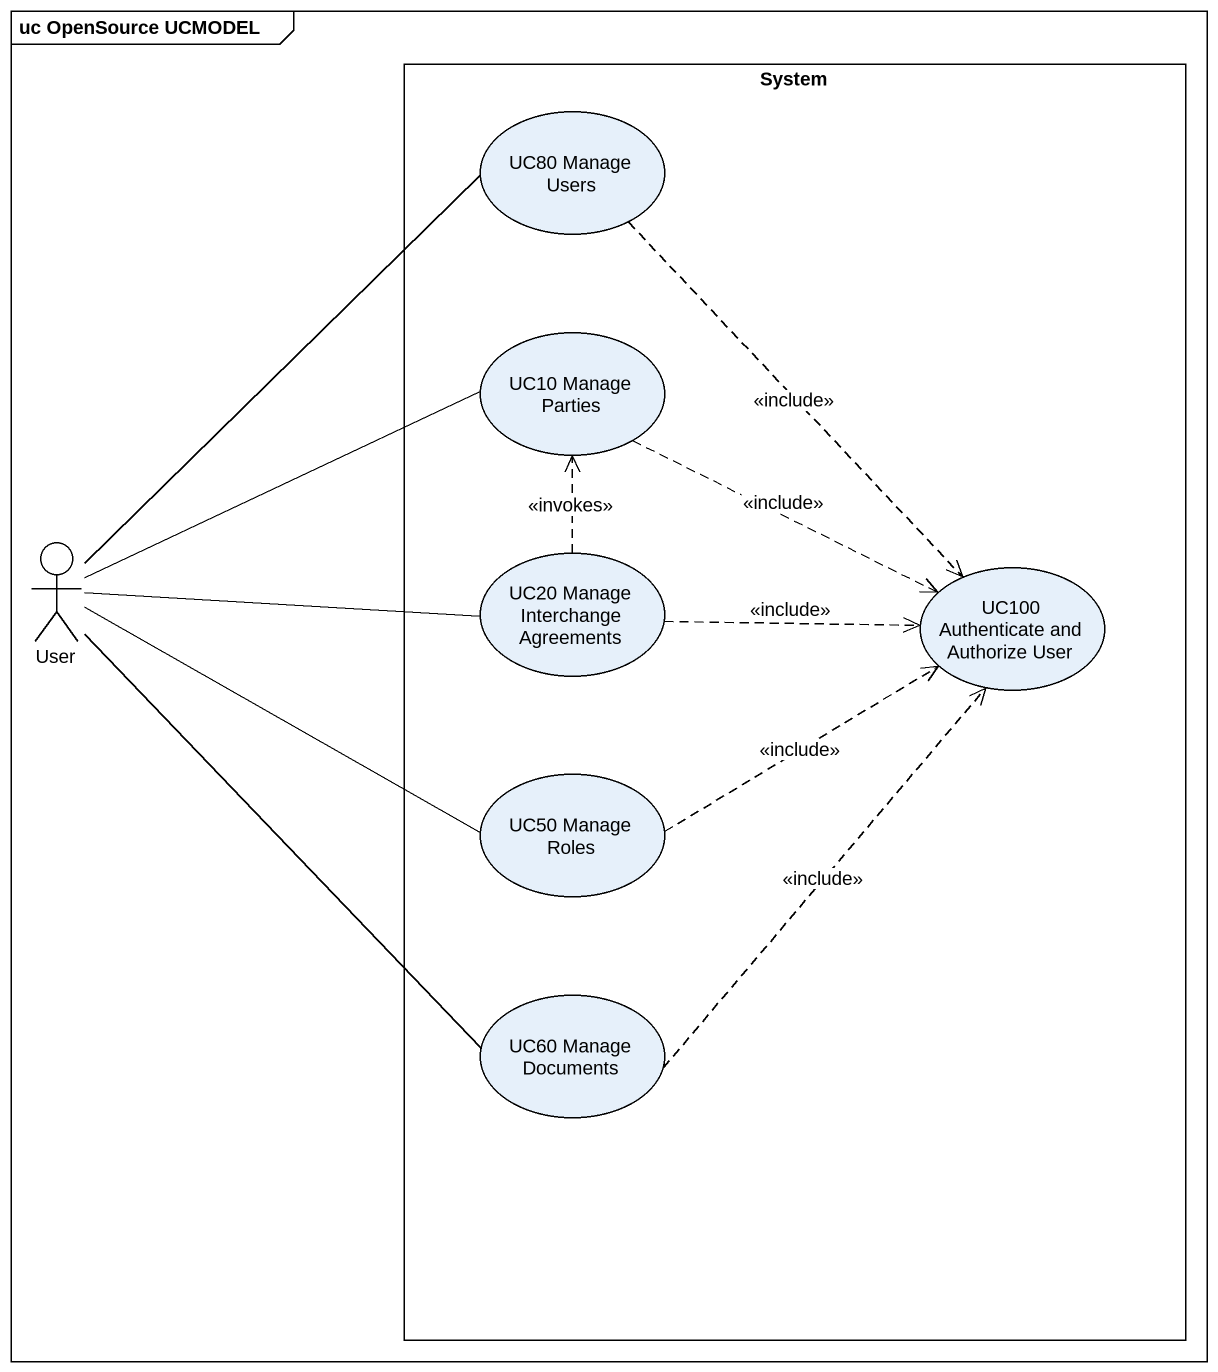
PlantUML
@startuml
mainframe uc OpenSource UCMODEL
rectangle System {
  usecase "UC80 Manage Users" as UC80_Manage_Users
  usecase "UC10 Manage Parties" as UC10_Manage_Parties
  usecase "UC20 Manage Interchange Agreements" as UC20_Manage_Interchange
  usecase "UC100 Authenticate and Authorize User" as UC100_Authenticate_and
  usecase "UC50 Manage Roles" as UC50_Manage_Roles
  usecase "UC60 Manage Documents" as UC60_Manage_Documents
}
actor User
UC80_Manage_Users ..> UC100_Authenticate_and : <<include>>
UC10_Manage_Parties .right.> UC100_Authenticate_and : <<include>>
User -up- UC80_Manage_Users
User -right- UC10_Manage_Parties
User -right- UC20_Manage_Interchange
User -right- UC50_Manage_Roles
User -- UC60_Manage_Documents
UC20_Manage_Interchange .up.> UC10_Manage_Parties : <<invokes>>
UC20_Manage_Interchange .right.> UC100_Authenticate_and : <<include>>
UC50_Manage_Roles .right.> UC100_Authenticate_and : <<include>>
UC60_Manage_Documents .up.> UC100_Authenticate_and : <<include>>
@enduml
